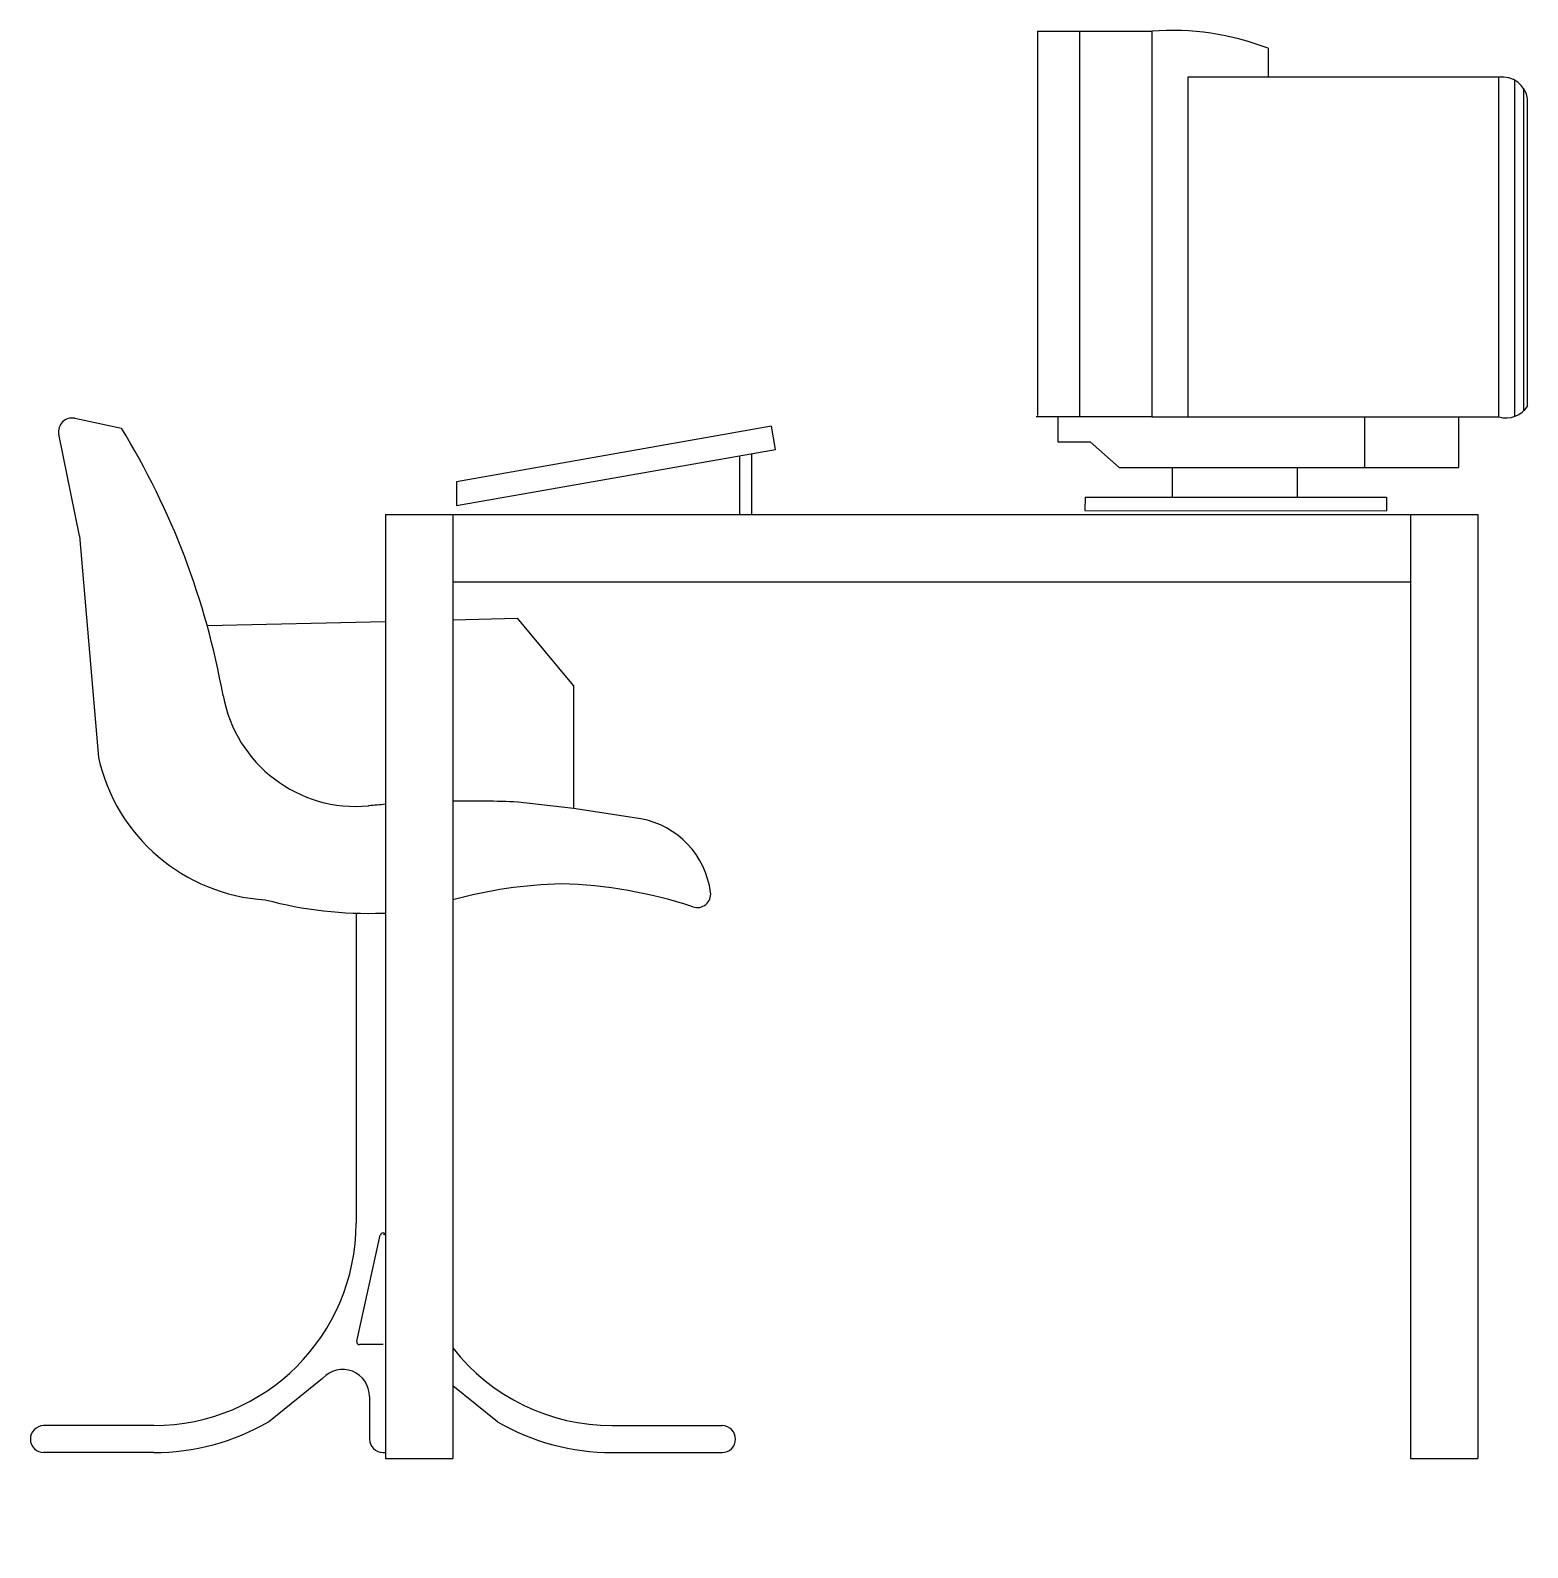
# Model space of a CAD drawing. Extents: x -188 to -77, y -7 to 106.
import ezdxf

# ---------------------------------------------------------------- set-up
doc = ezdxf.new("R2010")
doc.units = 0
doc.header["$LTSCALE"] = 50
doc.header["$MEASUREMENT"] = 0
doc.layers.get('0').update_dxf_attribs({"linetype": 'CONTINUOUS'})

msp = doc.modelspace()

# ---------------------------------------------------------------- linework, layer by layer
at = {"color": 0, "linetype": 'ByBlock'}
for p, q in [((-113.64, 105.84), (-113.64, 77.33)), ((-113.64, 105.84), (-110.54, 105.84)), ((-110.54, 105.84), (-105.18, 105.84)), ((-110.54, 105.84), (-110.54, 77.24)), ((-105.18, 105.84), (-105.18, 77.24)), ((-96.54, 104.56), (-96.54, 102.41)), ((-102.5, 102.42), (-102.5, 77.24)), ((-79.45, 102.42), (-102.5, 102.42)), ((-79.45, 77.24), (-79.45, 102.42)), ((-78.29, 102.21), (-78.29, 77.27)), ((-77.62, 101.61), (-77.62, 77.67)), ((-77.31, 78.05), (-77.31, 100.81)), ((-185.04, 77.13), (-181.57, 76.4)), ((-133.38, 76.54), (-156.73, 72.42)), ((-133.07, 74.82), (-133.38, 76.54)), ((-110.54, 77.24), (-113.76, 77.24)), ((-112.15, 77.24), (-112.15, 75.37)), ((-105.18, 77.24), (-110.54, 77.24)), ((-105.18, 77.24), (-79.45, 77.24)), ((-89.37, 73.49), (-89.37, 77.24)), ((-82.4, 73.49), (-82.4, 77.24)), ((-184.69, 68.41), (-186.22, 75.95)), ((-156.73, 70.65), (-133.07, 74.82)), ((-135.73, 70), (-135.73, 74.35)), ((-134.85, 74.5), (-134.85, 70)), ((-112.15, 75.37), (-109.74, 75.37)), ((-109.74, 75.37), (-107.59, 73.49)), ((-107.59, 73.49), (-89.37, 73.49)), ((-103.66, 73.42), (-103.66, 71.28)), ((-94.39, 73.42), (-94.39, 71.28)), ((-89.37, 73.49), (-82.4, 73.49)), ((-156.73, 72.42), (-156.73, 70.65)), ((-110.12, 71.28), (-110.13, 70.28)), ((-110.12, 71.28), (-87.78, 71.28)), ((-87.78, 71.28), (-87.78, 70.27)), ((-162, 70), (-162, 0)), ((-162, 70), (-81, 70)), ((-157, 70), (-157, 0)), ((-110.13, 70.28), (-87.78, 70.27)), ((-86, 70), (-86, 0)), ((-81, 70), (-81, 0)), ((-184.69, 68.41), (-183.27, 51.97)), ((-157, 65), (-86, 65)), ((-175.21, 61.76), (-162, 62.07)), ((-157, 62.19), (-152.22, 62.31)), ((-148.06, 57.32), (-152.22, 62.31)), ((-148.06, 57.32), (-148.06, 48.2)), ((-148.06, 48.2), (-152.17, 48.67)), ((-143.06, 47.44), (-148.06, 48.2)), ((-164.18, 40.46), (-164.18, 17.44)), ((-162.18, 40.44), (-162, 40.44)), ((-164.13, 8.69), (-162.38, 16.56)), ((-162.18, 8.44), (-163.93, 8.44)), ((-170.68, 2.72), (-166.66, 5.95)), ((-163.18, 4.6), (-163.18, 1.44)), ((-153.69, 2.72), (-157, 5.38)), ((-179.18, 2.44), (-187.35, 2.44)), ((-145.19, 2.44), (-137.03, 2.44)), ((-179.18, 0.44), (-187.35, 0.44)), ((-162.18, 0.44), (-161.94, 0.44)), ((-162, 0), (-157, 0)), ((-145.19, 0.44), (-137.03, 0.44)), ((-144.94, 0.44), (-139.92, 0.44)), ((-86, 0), (-81, 0))]:
    msp.add_line(p, q, dxfattribs=at)
for centre, radius, start, end in [((-103.69, 86.02), 19.87, 68.9122, 94.2982), ((-79.18, 100.54), 1.89, 8.1506, 98.1438), ((-78.91, 79.07), 1.91, 253.6916, 327.3968), ((-185.24, 76.15), 1, 78.1852, 191.5345), ((-230.53, 46.45), 57.39, 10.1703, 31.461), ((-164.19, 58.35), 10, 190.1703, 275.4447), ((-170.09, 54.91), 13.51, 192.5726, 266.5272), ((-155.8, -29.73), 78.48, 94.533, 95.4447), ((-155.8, -29.73), 78.48, 87.3536, 90.878), ((-144.25, 41.14), 6.41, 7.5161, 79.2972), ((-148.19, 9.42), 33.19, 91.3217, 105.3974), ((-149.72, 9.42), 33.19, 71.525, 88.6783), ((-138.88, 41.85), 1, 251.525, 7.5161), ((-163.23, 70.25), 29.83, 255.0857, 272.0077), ((-179.18, 17.44), 15, 270, 0), ((-162.18, 16.52), 0.2, 12.5288, 167.4712), ((-161.94, 16.52), 0.2, 108.7611, 167.4712), ((-163.93, 8.64), 0.2, 167.4712, 270), ((-145.19, 17.44), 15, 218.0536, 270), ((-165.18, 4.6), 2, 0, 137.4631), ((-168.18, -1.61), 5, 120, 120), ((-156.19, -1.61), 5, 60, 60), ((-155.94, -1.61), 5, 60, 60), ((-187.33, 1.44), 1, 90.8524, 270.8524), ((-179.18, 17.44), 17, 270, 300), ((-145.19, 17.44), 17, 240, 270), ((-137.04, 1.44), 1, 269.1476, 89.1476), ((-162.18, 1.44), 1, 180, 270)]:
    msp.add_arc(centre, radius, start, end, dxfattribs=at)

doc.saveas('drawing.dxf')
